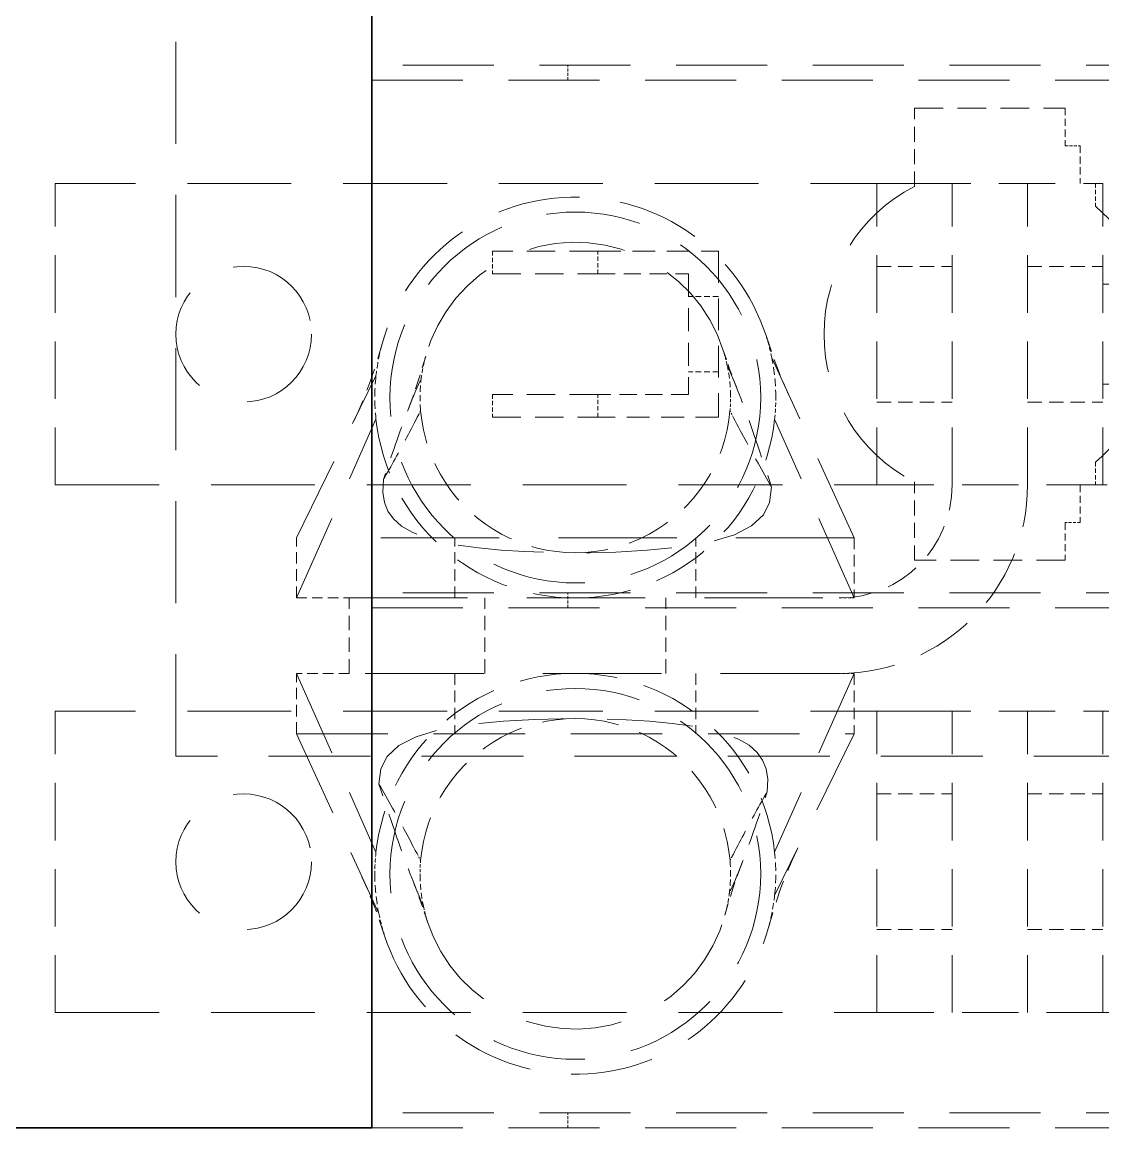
# Model space of a CAD drawing. Header units: millimetres. Extents: x -116965 to 323937, y 291661 to 566926.
# Drawn here: x -25015.5 to -24943.8, y 326404.8 to 326478.2 of the extents above; entities that cross this region are included whole.
import ezdxf

# ---------------------------------------------------------------- set-up
doc = ezdxf.new("R2010")
doc.units = ezdxf.units.MM
doc.linetypes.add('DASHED', pattern=[0.75, 0.5, -0.25])
doc.layers.add('Hidden Edges(Schneider)', color=7, linetype='DASHED', lineweight=18)
doc.layers.add('Sketch Geometry(Schneider)', color=7, linetype='Continuous', lineweight=35)

msp = doc.modelspace()

# ---------------------------------------------------------------- linework, layer by layer
at = {"layer": 'Hidden Edges(Schneider)', "ltscale": 13.152804}
msp.add_line((-24992.314573, 326542.814718), (-24992.314573, 326406.814718), dxfattribs=at)
at = {"layer": 'Hidden Edges(Schneider)', "ltscale": 13.539652}
for p, q in [((-25005.316273, 326429.464712), (-25005.316273, 326485.464712)), ((-24921.316273, 326429.464712), (-25005.316273, 326429.464712))]:
    msp.add_line(p, q, dxfattribs=at)
at = {"layer": 'Hidden Edges(Schneider)', "ltscale": 12.088975}
for p, q in [((-24929.814573, 326475.314718), (-24992.314573, 326475.314718)), ((-24992.314573, 326474.314718), (-24929.814573, 326474.314718)), ((-24929.814573, 326440.314718), (-24992.314573, 326440.314718)), ((-24992.314573, 326439.314718), (-24929.814573, 326439.314718)), ((-24929.814573, 326405.814718), (-24992.314573, 326405.814718)), ((-24992.314573, 326404.814718), (-24929.814573, 326404.814718))]:
    msp.add_line(p, q, dxfattribs=at)
at = {"layer": 'Hidden Edges(Schneider)', "ltscale": 0.380655}
for p, q in [((-24979.314573, 326474.314718), (-24979.314573, 326475.314718)), ((-24946.316273, 326469.964712), (-24945.316273, 326469.964712)), ((-24945.316273, 326444.964712), (-24946.316273, 326444.964712)), ((-24979.314573, 326439.314718), (-24979.314573, 326440.314718)), ((-24979.314573, 326404.814718), (-24979.314573, 326405.814718))]:
    msp.add_line(p, q, dxfattribs=at)
at = {"layer": 'Hidden Edges(Schneider)', "ltscale": 1.980604}
for p, q in [((-24956.316273, 326467.262671), (-24956.316273, 326472.464712)), ((-24956.316273, 326442.464712), (-24956.316273, 326447.666753))]:
    msp.add_line(p, q, dxfattribs=at)
at = {"layer": 'Hidden Edges(Schneider)', "ltscale": 3.807451}
for p, q in [((-24956.316273, 326472.464712), (-24946.316273, 326472.464712)), ((-24946.316273, 326442.464712), (-24956.316273, 326442.464712))]:
    msp.add_line(p, q, dxfattribs=at)
at = {"layer": 'Hidden Edges(Schneider)', "ltscale": 0.951788}
for p, q in [((-24946.316273, 326472.464712), (-24946.316273, 326469.964712)), ((-24945.316273, 326469.964712), (-24945.316273, 326467.464712)), ((-24945.316273, 326447.464712), (-24945.316273, 326444.964712)), ((-24946.316273, 326444.964712), (-24946.316273, 326442.464712))]:
    msp.add_line(p, q, dxfattribs=at)
at = {"layer": 'Hidden Edges(Schneider)', "ltscale": 7.615002}
for p, q in [((-25013.316273, 326447.464712), (-25013.316273, 326467.464712)), ((-24958.816273, 326447.464712), (-24958.816273, 326467.464712)), ((-24953.816273, 326447.464712), (-24953.816273, 326467.464712)), ((-24948.816273, 326447.464712), (-24948.816273, 326467.464712)), ((-24943.816273, 326447.464712), (-24943.816273, 326467.464712)), ((-25013.316273, 326412.464712), (-25013.316273, 326432.464712)), ((-24958.816273, 326412.464712), (-24958.816273, 326432.464712)), ((-24953.816273, 326412.464712), (-24953.816273, 326432.464712)), ((-24948.816273, 326412.464712), (-24948.816273, 326432.464712)), ((-24943.816273, 326412.464712), (-24943.816273, 326432.464712))]:
    msp.add_line(p, q, dxfattribs=at)
at = {"layer": 'Hidden Edges(Schneider)', "ltscale": 13.781431}
for p, q in [((-24956.316273, 326467.464712), (-25013.316273, 326467.464712)), ((-25013.316273, 326447.464712), (-24956.316273, 326447.464712)), ((-24956.316273, 326432.464712), (-25013.316273, 326432.464712)), ((-25013.316273, 326412.464712), (-24956.316273, 326412.464712))]:
    msp.add_line(p, q, dxfattribs=at)
at = {"layer": 'Hidden Edges(Schneider)', "ltscale": 7.476009}
for p, q in [((-24956.316273, 326467.464712), (-24943.816273, 326467.464712)), ((-24943.816273, 326447.464712), (-24956.316273, 326447.464712)), ((-24956.316273, 326432.464712), (-24943.816273, 326432.464712)), ((-24943.816273, 326412.464712), (-24956.316273, 326412.464712))]:
    msp.add_line(p, q, dxfattribs=at)
at = {"layer": 'Hidden Edges(Schneider)', "ltscale": 0.576637}
for p, q in [((-24944.316273, 326467.464712), (-24944.316273, 326465.949994)), ((-24944.316273, 326448.979431), (-24944.316273, 326447.464712))]:
    msp.add_line(p, q, dxfattribs=at)
at = {"layer": 'Hidden Edges(Schneider)', "ltscale": 0.571033}
for p, q in [((-24984.316273, 326462.964712), (-24984.316273, 326461.464712)), ((-24977.316273, 326461.464712), (-24977.316273, 326462.964712)), ((-24984.316273, 326453.464712), (-24984.316273, 326451.964712)), ((-24977.316273, 326451.964712), (-24977.316273, 326453.464712))]:
    msp.add_line(p, q, dxfattribs=at)
at = {"layer": 'Hidden Edges(Schneider)', "ltscale": 3.769183}
for p, q in [((-24977.316273, 326462.964712), (-24984.316273, 326462.964712)), ((-24984.316273, 326461.464712), (-24977.316273, 326461.464712)), ((-24977.316273, 326453.464712), (-24984.316273, 326453.464712)), ((-24984.316273, 326451.964712), (-24977.316273, 326451.964712))]:
    msp.add_line(p, q, dxfattribs=at)
at = {"layer": 'Hidden Edges(Schneider)', "ltscale": 3.045941}
for p, q in [((-24977.316273, 326462.964712), (-24969.316273, 326462.964712)), ((-24971.316273, 326461.464712), (-24971.316273, 326453.464712)), ((-24969.316273, 326451.964712), (-24977.316273, 326451.964712))]:
    msp.add_line(p, q, dxfattribs=at)
at = {"layer": 'Hidden Edges(Schneider)', "ltscale": 4.188206}
msp.add_line((-24969.316273, 326462.964712), (-24969.316273, 326451.964712), dxfattribs=at)
at = {"layer": 'Hidden Edges(Schneider)', "ltscale": 1.903676}
for p, q in [((-24958.816273, 326461.964712), (-24953.816273, 326461.964712)), ((-24948.816273, 326461.964712), (-24943.816273, 326461.964712)), ((-24958.816273, 326452.964712), (-24953.816273, 326452.964712)), ((-24948.816273, 326452.964712), (-24943.816273, 326452.964712)), ((-24993.816273, 326434.964712), (-24993.816273, 326439.964712)), ((-24984.816273, 326434.964712), (-24984.816273, 326439.964712)), ((-24972.816273, 326434.964712), (-24972.816273, 326439.964712)), ((-24958.816273, 326426.964712), (-24953.816273, 326426.964712)), ((-24948.816273, 326426.964712), (-24943.816273, 326426.964712)), ((-24958.816273, 326417.964712), (-24953.816273, 326417.964712)), ((-24948.816273, 326417.964712), (-24943.816273, 326417.964712))]:
    msp.add_line(p, q, dxfattribs=at)
at = {"layer": 'Hidden Edges(Schneider)', "ltscale": 2.284431}
for p, q in [((-24977.316273, 326461.464712), (-24971.316273, 326461.464712)), ((-24971.316273, 326453.464712), (-24977.316273, 326453.464712))]:
    msp.add_line(p, q, dxfattribs=at)
at = {"layer": 'Hidden Edges(Schneider)', "ltscale": 4.949717}
for p, q in [((-24930.816273, 326460.788212), (-24943.816273, 326460.788212)), ((-24930.816273, 326454.141212), (-24943.816273, 326454.141212))]:
    msp.add_line(p, q, dxfattribs=at)
at = {"layer": 'Hidden Edges(Schneider)', "ltscale": 0.76141}
for p, q in [((-24969.316273, 326459.964712), (-24971.316273, 326459.964712)), ((-24969.316273, 326454.964712), (-24971.316273, 326454.964712)), ((-24941.816273, 326447.464712), (-24943.816273, 326447.464712))]:
    msp.add_line(p, q, dxfattribs=at)
at = {"layer": 'Hidden Edges(Schneider)', "ltscale": 11.565863}
for p, q in [((-24960.316273, 326443.964712), (-24965.778244, 326455.891462)), ((-24997.316273, 326430.964712), (-24991.854301, 326419.037963))]:
    msp.add_line(p, q, dxfattribs=at)
at = {"layer": 'Hidden Edges(Schneider)', "ltscale": 0.109035}
for p, q in [((-24968.753683, 326455.463412), (-24968.68664, 326455.305512)), ((-24988.878863, 326419.466013), (-24988.945906, 326419.623913))]:
    msp.add_line(p, q, dxfattribs=at)
at = {"layer": 'Hidden Edges(Schneider)', "ltscale": 11.26775}
for p, q in [((-24997.316273, 326443.964712), (-24992.039227, 326454.694221)), ((-24960.316273, 326430.964712), (-24965.593319, 326420.235204))]:
    msp.add_line(p, q, dxfattribs=at)
at = {"layer": 'Hidden Edges(Schneider)', "ltscale": 11.532206}
for p, q in [((-24997.316273, 326439.964712), (-24992.039227, 326451.835204)), ((-24960.316273, 326439.964712), (-24965.593319, 326451.835204)), ((-24997.316273, 326434.964713), (-24992.039227, 326423.094221)), ((-24960.316273, 326434.964713), (-24965.593319, 326423.094221))]:
    msp.add_line(p, q, dxfattribs=at)
at = {"layer": 'Hidden Edges(Schneider)', "ltscale": 1.52292}
for p, q in [((-24997.316273, 326439.964712), (-24997.316273, 326443.964712)), ((-24986.816273, 326439.964712), (-24986.816273, 326443.964712)), ((-24970.816273, 326439.964712), (-24970.816273, 326443.964712)), ((-24960.316273, 326443.964712), (-24960.316273, 326439.964712)), ((-24997.316273, 326430.964712), (-24997.316273, 326434.964712)), ((-24986.816273, 326434.964712), (-24986.816273, 326430.964712)), ((-24970.816273, 326434.964712), (-24970.816273, 326430.964712)), ((-24960.316273, 326434.964712), (-24960.316273, 326430.964712))]:
    msp.add_line(p, q, dxfattribs=at)
at = {"layer": 'Hidden Edges(Schneider)', "ltscale": 15.699083}
msp.add_line((-24960.316273, 326443.964712), (-24992.336178, 326443.964712), dxfattribs=at)
at = {"layer": 'Hidden Edges(Schneider)', "ltscale": 1.390973}
for p, q in [((-24997.316273, 326439.964712), (-24993.816273, 326439.964712)), ((-24993.816273, 326434.964712), (-24997.316273, 326434.964712))]:
    msp.add_line(p, q, dxfattribs=at)
at = {"layer": 'Hidden Edges(Schneider)', "ltscale": 15.715668}
for p, q in [((-24993.816273, 326439.964712), (-24961.316273, 326439.964712)), ((-24961.316273, 326434.964712), (-24993.816273, 326434.964712))]:
    msp.add_line(p, q, dxfattribs=at)
at = {"layer": 'Hidden Edges(Schneider)', "ltscale": 0.400046}
for p, q in [((-24961.316273, 326439.964712), (-24960.316273, 326439.964712)), ((-24960.316273, 326434.964712), (-24961.316273, 326434.964712))]:
    msp.add_line(p, q, dxfattribs=at)
at = {"layer": 'Hidden Edges(Schneider)', "ltscale": 4.485566}
for p, q in [((-24936.316273, 326432.464712), (-24943.816273, 326432.464712)), ((-24943.816273, 326412.464712), (-24936.316273, 326412.464712))]:
    msp.add_line(p, q, dxfattribs=at)
at = {"layer": 'Hidden Edges(Schneider)', "ltscale": 12.135808}
msp.add_line((-24997.316273, 326430.964712), (-24960.316273, 326430.964712), dxfattribs=at)
at = {"layer": 'Hidden Edges(Schneider)', "ltscale": 1.196077}
msp.add_line((-24992.314573, 326404.814718), (-24992.314573, 326406.814718), dxfattribs=at)
at = {"layer": 'Hidden Edges(Schneider)', "ltscale": 12.829666, "flags": 128}
for points in [[(-24969.019063, 326456.4435), (-24969.407029, 326457.454717), (-24969.900422, 326458.421999), (-24970.495296, 326459.335244), (-24971.1846, 326460.181906), (-24971.964171, 326460.954882), (-24972.822175, 326461.640916), (-24973.748971, 326462.232011), (-24974.736702, 326462.72236), (-24975.773546, 326463.105028), (-24976.843221, 326463.373969), (-24977.936036, 326463.527031), (-24979.04214, 326463.562236), (-24980.143965, 326463.478782), (-24981.228517, 326463.278257), (-24982.286259, 326462.962609), (-24983.305607, 326462.534873), (-24984.269591, 326462.002636), (-24985.169472, 326461.371923), (-24985.997409, 326460.648565), (-24986.741448, 326459.843588), (-24987.391992, 326458.969714), (-24987.945932, 326458.03329), (-24988.398217, 326457.043119), (-24988.742302, 326456.014973)], [(-24988.613482, 326418.485925), (-24988.225516, 326417.474707), (-24987.732123, 326416.507426), (-24987.137249, 326415.594181), (-24986.447946, 326414.747519), (-24985.668375, 326413.974543), (-24984.81037, 326413.288509), (-24983.883575, 326412.697413), (-24982.895843, 326412.207065), (-24981.859, 326411.824397), (-24980.789325, 326411.555456), (-24979.69651, 326411.402393), (-24978.590406, 326411.367189), (-24977.488581, 326411.450642), (-24976.404029, 326411.651168), (-24975.346286, 326411.966816), (-24974.326938, 326412.394552), (-24973.362955, 326412.926788), (-24972.463074, 326413.557501), (-24971.635136, 326414.28086), (-24970.891098, 326415.085837), (-24970.240554, 326415.95971), (-24969.686614, 326416.896135), (-24969.234329, 326417.886305), (-24968.890243, 326418.914452)]]:
    msp.add_lwpolyline(points, dxfattribs=at)
at = {"layer": 'Hidden Edges(Schneider)', "ltscale": 2.226854, "flags": 128}
for points in [[(-24966.165508, 326457.36936), (-24965.829997, 326456.374008), (-24965.470085, 326455.388978), (-24965.082543, 326454.416474), (-24964.664137, 326453.4587)], [(-24991.467038, 326417.560065), (-24991.802549, 326418.555417), (-24992.162461, 326419.540447), (-24992.550003, 326420.512951), (-24992.968409, 326421.470725)]]:
    msp.add_lwpolyline(points, dxfattribs=at)
at = {"layer": 'Hidden Edges(Schneider)', "ltscale": 2.979741, "flags": 128}
for points in [[(-24993.516507, 326451.690554), (-24993.226167, 326452.304939), (-24992.953903, 326452.928508), (-24992.458853, 326454.199857), (-24992.021849, 326455.497921), (-24991.633379, 326456.81602)], [(-24964.116039, 326423.238871), (-24964.406379, 326422.624485), (-24964.678642, 326422.000916), (-24965.173692, 326420.729567), (-24965.610697, 326419.431503), (-24965.999167, 326418.113405)]]:
    msp.add_lwpolyline(points, dxfattribs=at)
at = {"layer": 'Hidden Edges(Schneider)', "ltscale": 1.943634, "flags": 128}
for points in [[(-24989.902671, 326452.476416), (-24989.577194, 326453.352483), (-24989.276917, 326454.234911), (-24988.999425, 326455.122731), (-24988.742302, 326456.014973)], [(-24967.729875, 326422.453008), (-24968.055352, 326421.576942), (-24968.355629, 326420.694514), (-24968.633121, 326419.806694), (-24968.890243, 326418.914452)]]:
    msp.add_lwpolyline(points, dxfattribs=at)
at = {"layer": 'Hidden Edges(Schneider)', "ltscale": 0.572945, "flags": 128}
for points in [[(-24988.742302, 326456.014973), (-24988.758532, 326455.955712), (-24988.774407, 326455.89636), (-24988.789926, 326455.836918), (-24988.80509, 326455.777388), (-24988.819898, 326455.717771), (-24988.83435, 326455.658066), (-24988.848445, 326455.598275), (-24988.862185, 326455.538399), (-24988.875568, 326455.478437), (-24988.888595, 326455.418393), (-24988.901263, 326455.358265), (-24988.913575, 326455.298054), (-24988.925529, 326455.237763), (-24988.937126, 326455.177392), (-24988.948363, 326455.116941), (-24988.959242, 326455.056411), (-24988.969761, 326454.995805), (-24988.979921, 326454.935122), (-24988.98972, 326454.874364), (-24988.999159, 326454.813531), (-24989.008236, 326454.752626), (-24989.016952, 326454.691649), (-24989.025305, 326454.630601), (-24989.033297, 326454.569483)], [(-24968.890243, 326418.914452), (-24968.874014, 326418.973713), (-24968.858139, 326419.033065), (-24968.84262, 326419.092506), (-24968.827456, 326419.152037), (-24968.812648, 326419.211654), (-24968.798196, 326419.271359), (-24968.784101, 326419.33115), (-24968.770361, 326419.391026), (-24968.756978, 326419.450987), (-24968.743951, 326419.511032), (-24968.731283, 326419.57116), (-24968.718971, 326419.63137), (-24968.707016, 326419.691661), (-24968.69542, 326419.752033), (-24968.684183, 326419.812484), (-24968.673304, 326419.873013), (-24968.662785, 326419.93362), (-24968.652625, 326419.994303), (-24968.642826, 326420.055061), (-24968.633387, 326420.115893), (-24968.62431, 326420.176799), (-24968.615594, 326420.237776), (-24968.607241, 326420.298824), (-24968.599249, 326420.359942)]]:
    msp.add_lwpolyline(points, dxfattribs=at)
at = {"layer": 'Hidden Edges(Schneider)', "ltscale": 0.39526, "flags": 128}
for points in [[(-24968.753683, 326455.463412), (-24968.762817, 326455.504807), (-24968.772119, 326455.546156), (-24968.78159, 326455.587458), (-24968.791229, 326455.628712), (-24968.801036, 326455.669919), (-24968.81101, 326455.711079), (-24968.821152, 326455.752191), (-24968.831461, 326455.793254), (-24968.841937, 326455.834269), (-24968.85258, 326455.875235), (-24968.86339, 326455.916151), (-24968.874367, 326455.957019), (-24968.885511, 326455.997837), (-24968.896821, 326456.038605), (-24968.908298, 326456.079323), (-24968.919941, 326456.119991), (-24968.93175, 326456.160608), (-24968.943725, 326456.201175), (-24968.955868, 326456.241691), (-24968.968175, 326456.282156), (-24968.980648, 326456.322569), (-24968.993288, 326456.362931), (-24969.006093, 326456.403242), (-24969.019063, 326456.4435)], [(-24988.878863, 326419.466013), (-24988.869729, 326419.424618), (-24988.860427, 326419.383269), (-24988.850956, 326419.341967), (-24988.841316, 326419.300712), (-24988.83151, 326419.259505), (-24988.821536, 326419.218346), (-24988.811394, 326419.177234), (-24988.801085, 326419.136171), (-24988.790609, 326419.095156), (-24988.779966, 326419.05419), (-24988.769155, 326419.013273), (-24988.758179, 326418.972406), (-24988.747035, 326418.931588), (-24988.735724, 326418.89082), (-24988.724248, 326418.850102), (-24988.712605, 326418.809434), (-24988.700795, 326418.768816), (-24988.68882, 326418.72825), (-24988.676678, 326418.687734), (-24988.664371, 326418.647269), (-24988.651898, 326418.606855), (-24988.639258, 326418.566493), (-24988.626453, 326418.526183), (-24988.613482, 326418.485925)]]:
    msp.add_lwpolyline(points, dxfattribs=at)
at = {"layer": 'Hidden Edges(Schneider)', "ltscale": 1.408365, "flags": 128}
for points in [[(-24969.019063, 326456.4435), (-24968.577668, 326455.146334), (-24968.094136, 326453.860126)], [(-24988.613482, 326418.485925), (-24989.054877, 326419.78309), (-24989.538409, 326421.069298)]]:
    msp.add_lwpolyline(points, dxfattribs=at)
at = {"layer": 'Hidden Edges(Schneider)', "ltscale": 0.767413, "flags": 128}
for points in [[(-24968.753683, 326455.463412), (-24968.736106, 326455.381371), (-24968.719204, 326455.299214), (-24968.702975, 326455.216947), (-24968.687422, 326455.134574), (-24968.672543, 326455.052097), (-24968.658338, 326454.969523), (-24968.644811, 326454.886854), (-24968.631956, 326454.804095), (-24968.619779, 326454.72125), (-24968.608277, 326454.638323), (-24968.59745, 326454.555319), (-24968.5873, 326454.472241), (-24968.577827, 326454.389094), (-24968.569032, 326454.305882), (-24968.560911, 326454.222609), (-24968.55347, 326454.139279), (-24968.546705, 326454.055896), (-24968.540618, 326453.972465), (-24968.535208, 326453.888989), (-24968.530478, 326453.805473), (-24968.526425, 326453.721921), (-24968.523051, 326453.638336), (-24968.520356, 326453.554724), (-24968.51834, 326453.471088)], [(-24988.878863, 326419.466013), (-24988.89644, 326419.548054), (-24988.913341, 326419.63021), (-24988.929571, 326419.712477), (-24988.945124, 326419.794851), (-24988.960002, 326419.877327), (-24988.974207, 326419.959902), (-24988.987735, 326420.042571), (-24989.00059, 326420.12533), (-24989.012767, 326420.208175), (-24989.024269, 326420.291101), (-24989.035096, 326420.374106), (-24989.045245, 326420.457183), (-24989.054719, 326420.54033), (-24989.063514, 326420.623542), (-24989.071635, 326420.706816), (-24989.079076, 326420.790146), (-24989.085841, 326420.873528), (-24989.091928, 326420.95696), (-24989.097337, 326421.040436), (-24989.102068, 326421.123952), (-24989.106121, 326421.207504), (-24989.109494, 326421.291088), (-24989.11219, 326421.3747), (-24989.114205, 326421.458336)]]:
    msp.add_lwpolyline(points, dxfattribs=at)
at = {"layer": 'Hidden Edges(Schneider)', "ltscale": 5.120606, "flags": 128}
for points in [[(-24968.68664, 326455.305512), (-24968.578999, 326455.049847), (-24968.471881, 326454.792625), (-24968.365173, 326454.533397), (-24968.258764, 326454.271717), (-24968.152977, 326454.00821), (-24968.048738, 326453.745105), (-24967.945517, 326453.481051), (-24967.842703, 326453.214453), (-24967.739695, 326452.943719), (-24967.635902, 326452.667256), (-24967.530743, 326452.383474), (-24967.423645, 326452.090779), (-24967.314045, 326451.787572), (-24967.201391, 326451.472246), (-24967.085133, 326451.143183), (-24966.964734, 326450.798757), (-24966.83966, 326450.437332), (-24966.709379, 326450.057272), (-24966.573358, 326449.656939), (-24966.431067, 326449.234698), (-24966.281957, 326448.788924), (-24966.125472, 326448.318003), (-24965.961071, 326447.820458), (-24965.792774, 326447.30883)], [(-24988.945906, 326419.623913), (-24989.053547, 326419.879577), (-24989.160665, 326420.1368), (-24989.267373, 326420.396027), (-24989.373781, 326420.657707), (-24989.479569, 326420.921214), (-24989.583808, 326421.184319), (-24989.687029, 326421.448374), (-24989.789843, 326421.714972), (-24989.892851, 326421.985706), (-24989.996644, 326422.262169), (-24990.101803, 326422.545951), (-24990.208901, 326422.838646), (-24990.318501, 326423.141852), (-24990.431155, 326423.457178), (-24990.547412, 326423.786241), (-24990.667811, 326424.130668), (-24990.792886, 326424.492093), (-24990.923167, 326424.872152), (-24991.059187, 326425.272486), (-24991.201479, 326425.694726), (-24991.350588, 326426.140501), (-24991.507073, 326426.611422), (-24991.671475, 326427.108967), (-24991.839772, 326427.620594)]]:
    msp.add_lwpolyline(points, dxfattribs=at)
at = {"layer": 'Hidden Edges(Schneider)', "ltscale": 0.141064, "flags": 128}
for points in [[(-24989.033297, 326454.569483), (-24989.036802, 326454.561534), (-24989.040305, 326454.553583), (-24989.043808, 326454.545631), (-24989.04731, 326454.537678), (-24989.050811, 326454.529723), (-24989.054311, 326454.521767), (-24989.057811, 326454.513809), (-24989.06131, 326454.505851), (-24989.064809, 326454.49789), (-24989.068305, 326454.489928), (-24989.071802, 326454.481965), (-24989.075297, 326454.474001), (-24989.078792, 326454.466035), (-24989.082286, 326454.458068), (-24989.085779, 326454.4501), (-24989.08927, 326454.44213), (-24989.092762, 326454.434159), (-24989.096251, 326454.426187), (-24989.099741, 326454.418213), (-24989.10323, 326454.410239), (-24989.106717, 326454.402262), (-24989.110204, 326454.394285), (-24989.113689, 326454.386305), (-24989.117175, 326454.378323)], [(-24968.599249, 326420.359942), (-24968.595744, 326420.367891), (-24968.59224, 326420.375841), (-24968.588738, 326420.383793), (-24968.585236, 326420.391747), (-24968.581735, 326420.399701), (-24968.578235, 326420.407658), (-24968.574735, 326420.415615), (-24968.571236, 326420.423574), (-24968.567737, 326420.431534), (-24968.564241, 326420.439496), (-24968.560744, 326420.447459), (-24968.557249, 326420.455424), (-24968.553754, 326420.463389), (-24968.55026, 326420.471356), (-24968.546767, 326420.479325), (-24968.543275, 326420.487294), (-24968.539784, 326420.495265), (-24968.536294, 326420.503238), (-24968.532805, 326420.511211), (-24968.529316, 326420.519186), (-24968.525829, 326420.527162), (-24968.522342, 326420.53514), (-24968.518856, 326420.543119), (-24968.515371, 326420.551101)]]:
    msp.add_lwpolyline(points, dxfattribs=at)
at = {"layer": 'Hidden Edges(Schneider)', "ltscale": 0.835879, "flags": 128}
for points in [[(-24989.078679, 326452.385499), (-24989.086039, 326452.476105), (-24989.0926, 326452.566788), (-24989.098361, 326452.657544), (-24989.103323, 326452.748366), (-24989.107482, 326452.83925), (-24989.110839, 326452.930189), (-24989.113394, 326453.02118), (-24989.115145, 326453.112216), (-24989.11609, 326453.203292), (-24989.116231, 326453.294403), (-24989.115564, 326453.385543), (-24989.114091, 326453.476708), (-24989.111811, 326453.567892), (-24989.108721, 326453.659089), (-24989.10482, 326453.750295), (-24989.10011, 326453.841503), (-24989.094588, 326453.932709), (-24989.088255, 326454.023908), (-24989.081111, 326454.115072), (-24989.073158, 326454.206151), (-24989.0644, 326454.297136), (-24989.054836, 326454.388023), (-24989.044468, 326454.478807), (-24989.033297, 326454.569483)], [(-24968.553867, 326422.543926), (-24968.546507, 326422.45332), (-24968.539946, 326422.362636), (-24968.534184, 326422.271881), (-24968.529223, 326422.181059), (-24968.525064, 326422.090175), (-24968.521707, 326421.999235), (-24968.519152, 326421.908245), (-24968.517401, 326421.817209), (-24968.516456, 326421.726133), (-24968.516315, 326421.635022), (-24968.516981, 326421.543881), (-24968.518455, 326421.452716), (-24968.520735, 326421.361533), (-24968.523825, 326421.270336), (-24968.527726, 326421.17913), (-24968.532436, 326421.087922), (-24968.537957, 326420.996715), (-24968.544291, 326420.905517), (-24968.551435, 326420.814352), (-24968.559388, 326420.723274), (-24968.568146, 326420.632289), (-24968.57771, 326420.541402), (-24968.588078, 326420.450618), (-24968.599249, 326420.359942)]]:
    msp.add_lwpolyline(points, dxfattribs=at)
at = {"layer": 'Hidden Edges(Schneider)', "ltscale": 4.387158, "flags": 128}
for points in [[(-24989.117175, 326454.378323), (-24989.227106, 326454.124813), (-24989.333262, 326453.876584), (-24989.436049, 326453.632786), (-24989.535875, 326453.392521), (-24989.633144, 326453.154878), (-24989.728254, 326452.918929), (-24989.821593, 326452.683743), (-24989.913548, 326452.448384), (-24990.004502, 326452.211929), (-24990.094834, 326451.973466), (-24990.184925, 326451.732101), (-24990.275159, 326451.486957), (-24990.365916, 326451.237167), (-24990.457581, 326450.981867), (-24990.55054, 326450.720188), (-24990.645176, 326450.451251), (-24990.741874, 326450.174166), (-24990.841019, 326449.888031), (-24990.942994, 326449.591935), (-24991.048193, 326449.28495), (-24991.160278, 326448.95655), (-24991.2816, 326448.599991), (-24991.411279, 326448.218093), (-24991.54847, 326447.813719)], [(-24968.515371, 326420.551101), (-24968.40544, 326420.804611), (-24968.299284, 326421.05284), (-24968.196497, 326421.296639), (-24968.096671, 326421.536903), (-24967.999402, 326421.774547), (-24967.904292, 326422.010495), (-24967.810952, 326422.245682), (-24967.718998, 326422.48104), (-24967.628044, 326422.717495), (-24967.537712, 326422.955958), (-24967.44762, 326423.197323), (-24967.357387, 326423.442467), (-24967.26663, 326423.692257), (-24967.174965, 326423.947558), (-24967.082005, 326424.209237), (-24966.98737, 326424.478174), (-24966.890672, 326424.755259), (-24966.791527, 326425.041394), (-24966.689552, 326425.33749), (-24966.584353, 326425.644475), (-24966.472268, 326425.972875), (-24966.350946, 326426.329434), (-24966.221267, 326426.711332), (-24966.084076, 326427.115706)]]:
    msp.add_lwpolyline(points, dxfattribs=at)
at = {"layer": 'Hidden Edges(Schneider)', "ltscale": 0.416004, "flags": 128}
for points in [[(-24968.51834, 326453.471088), (-24968.517532, 326453.425771), (-24968.516923, 326453.380448), (-24968.516514, 326453.335121), (-24968.516303, 326453.289791), (-24968.516292, 326453.244457), (-24968.516482, 326453.19912), (-24968.51687, 326453.153782), (-24968.517458, 326453.108443), (-24968.518246, 326453.063103), (-24968.519233, 326453.017763), (-24968.52042, 326452.972424), (-24968.521808, 326452.927087), (-24968.523395, 326452.881751), (-24968.525182, 326452.836419), (-24968.527168, 326452.79109), (-24968.529354, 326452.745764), (-24968.531741, 326452.700444), (-24968.534327, 326452.655129), (-24968.537113, 326452.60982), (-24968.5401, 326452.564518), (-24968.543287, 326452.519223), (-24968.546674, 326452.473936), (-24968.550261, 326452.428658), (-24968.554047, 326452.383389)], [(-24989.114205, 326421.458336), (-24989.115014, 326421.503654), (-24989.115623, 326421.548976), (-24989.116032, 326421.594303), (-24989.116243, 326421.639634), (-24989.116254, 326421.684968), (-24989.116064, 326421.730304), (-24989.115675, 326421.775642), (-24989.115088, 326421.820982), (-24989.1143, 326421.866322), (-24989.113313, 326421.911662), (-24989.112125, 326421.957), (-24989.110738, 326422.002338), (-24989.109151, 326422.047673), (-24989.107364, 326422.093006), (-24989.105378, 326422.138335), (-24989.103192, 326422.18366), (-24989.100805, 326422.228981), (-24989.098218, 326422.274296), (-24989.095432, 326422.319605), (-24989.092446, 326422.364907), (-24989.089259, 326422.410202), (-24989.085872, 326422.455489), (-24989.082285, 326422.500767), (-24989.078499, 326422.546036)]]:
    msp.add_lwpolyline(points, dxfattribs=at)
at = {"layer": 'Hidden Edges(Schneider)', "ltscale": 0.203877, "flags": 128}
for points in [[(-24989.078679, 326452.385499), (-24989.083885, 326452.375316), (-24989.08909, 326452.365135), (-24989.094296, 326452.354956), (-24989.099502, 326452.34478), (-24989.104708, 326452.334606), (-24989.109913, 326452.324435), (-24989.115119, 326452.314265), (-24989.120323, 326452.304099), (-24989.125528, 326452.293935), (-24989.130733, 326452.283773), (-24989.135937, 326452.273613), (-24989.141142, 326452.263456), (-24989.146347, 326452.253302), (-24989.15155, 326452.243149), (-24989.156755, 326452.232999), (-24989.161958, 326452.222852), (-24989.167162, 326452.212707), (-24989.172365, 326452.202564), (-24989.177569, 326452.192424), (-24989.182772, 326452.182286), (-24989.187976, 326452.172151), (-24989.193179, 326452.162018), (-24989.198382, 326452.151888), (-24989.203585, 326452.14176)], [(-24968.553867, 326422.543926), (-24968.548661, 326422.554109), (-24968.543455, 326422.56429), (-24968.538249, 326422.574469), (-24968.533044, 326422.584645), (-24968.527838, 326422.594819), (-24968.522633, 326422.60499), (-24968.517427, 326422.615159), (-24968.512222, 326422.625326), (-24968.507018, 326422.63549), (-24968.501813, 326422.645652), (-24968.496608, 326422.655811), (-24968.491404, 326422.665969), (-24968.486199, 326422.676123), (-24968.480996, 326422.686275), (-24968.475791, 326422.696425), (-24968.470587, 326422.706573), (-24968.465384, 326422.716718), (-24968.46018, 326422.72686), (-24968.454977, 326422.737), (-24968.449773, 326422.747138), (-24968.44457, 326422.757274), (-24968.439366, 326422.767406), (-24968.434164, 326422.777537), (-24968.428961, 326422.787665)]]:
    msp.add_lwpolyline(points, dxfattribs=at)
at = {"layer": 'Hidden Edges(Schneider)', "ltscale": 5.827381, "flags": 128}
for points in [[(-24978.816273, 326442.964713), (-24979.454813, 326442.984524), (-24980.090069, 326443.043779), (-24980.720168, 326443.142202), (-24981.343303, 326443.279517), (-24981.957298, 326443.455331), (-24982.558444, 326443.668558), (-24983.144776, 326443.918371), (-24983.714626, 326444.20402), (-24984.266318, 326444.524746), (-24984.796685, 326444.878733), (-24985.303152, 326445.264066), (-24985.784378, 326445.679502), (-24986.239023, 326446.123795), (-24986.665746, 326446.595699), (-24987.063208, 326447.09397), (-24987.429546, 326447.616568), (-24987.762646, 326448.160557), (-24988.061537, 326448.724328), (-24988.324994, 326449.305645), (-24988.551522, 326449.900953), (-24988.740611, 326450.508366), (-24988.891804, 326451.12611), (-24989.004645, 326451.752412), (-24989.078679, 326452.385499)], [(-24978.816273, 326431.964712), (-24978.177732, 326431.944901), (-24977.542477, 326431.885645), (-24976.912377, 326431.787223), (-24976.289243, 326431.649908), (-24975.675248, 326431.474094), (-24975.074102, 326431.260866), (-24974.48777, 326431.011053), (-24973.91792, 326430.725405), (-24973.366228, 326430.404679), (-24972.835861, 326430.050692), (-24972.329394, 326429.665359), (-24971.848168, 326429.249923), (-24971.393523, 326428.80563), (-24970.9668, 326428.333726), (-24970.569338, 326427.835455), (-24970.203, 326427.312857), (-24969.869899, 326426.768868), (-24969.571009, 326426.205097), (-24969.307552, 326425.62378), (-24969.081024, 326425.028472), (-24968.891935, 326424.421059), (-24968.740742, 326423.803315), (-24968.627901, 326423.177013), (-24968.553867, 326422.543926)]]:
    msp.add_lwpolyline(points, dxfattribs=at)
at = {"layer": 'Hidden Edges(Schneider)', "ltscale": 5.826575, "flags": 128}
for points in [[(-24968.554047, 326452.383389), (-24968.628199, 326451.750408), (-24968.741144, 326451.124217), (-24968.892429, 326450.506586), (-24969.081598, 326449.899289), (-24969.308196, 326449.304098), (-24969.571709, 326448.722901), (-24969.870643, 326448.159254), (-24970.203774, 326447.615388), (-24970.570131, 326447.09291), (-24970.967598, 326446.594759), (-24971.394316, 326446.122971), (-24971.848945, 326445.678789), (-24972.330145, 326445.263457), (-24972.836578, 326444.878221), (-24973.366903, 326444.524325), (-24973.918541, 326444.203684), (-24974.48833, 326443.918112), (-24975.074595, 326443.668366), (-24975.675668, 326443.455196), (-24976.289585, 326443.279431), (-24976.912637, 326443.142153), (-24977.542652, 326443.043758), (-24978.17782, 326442.984518), (-24978.816273, 326442.964713)], [(-24989.078499, 326422.546036), (-24989.004347, 326423.179016), (-24988.891402, 326423.805208), (-24988.740117, 326424.422839), (-24988.550948, 326425.030136), (-24988.32435, 326425.625327), (-24988.060836, 326426.206524), (-24987.761903, 326426.77017), (-24987.428772, 326427.314037), (-24987.062415, 326427.836515), (-24986.664948, 326428.334665), (-24986.23823, 326428.806454), (-24985.783601, 326429.250636), (-24985.3024, 326429.665968), (-24984.795968, 326430.051203), (-24984.265643, 326430.405099), (-24983.714005, 326430.725741), (-24983.144216, 326431.011313), (-24982.557951, 326431.261059), (-24981.956878, 326431.474228), (-24981.342961, 326431.649994), (-24980.719908, 326431.787271), (-24980.089894, 326431.885667), (-24979.454725, 326431.944907), (-24978.816273, 326431.964712)]]:
    msp.add_lwpolyline(points, dxfattribs=at)
at = {"layer": 'Hidden Edges(Schneider)', "ltscale": 0.203533, "flags": 128}
for points in [[(-24968.428961, 326452.14176), (-24968.434173, 326452.151806), (-24968.439384, 326452.161854), (-24968.444596, 326452.171904), (-24968.449807, 326452.181956), (-24968.455019, 326452.19201), (-24968.46023, 326452.202066), (-24968.465442, 326452.212124), (-24968.470654, 326452.222183), (-24968.475866, 326452.232244), (-24968.481078, 326452.242308), (-24968.48629, 326452.252373), (-24968.491501, 326452.26244), (-24968.496713, 326452.272509), (-24968.501925, 326452.282579), (-24968.507138, 326452.292652), (-24968.51235, 326452.302726), (-24968.517562, 326452.312802), (-24968.522774, 326452.322881), (-24968.527987, 326452.332961), (-24968.533198, 326452.343043), (-24968.53841, 326452.353126), (-24968.543623, 326452.363212), (-24968.548835, 326452.373299), (-24968.554047, 326452.383389)], [(-24989.203585, 326422.787665), (-24989.198373, 326422.777619), (-24989.193161, 326422.76757), (-24989.18795, 326422.75752), (-24989.182739, 326422.747468), (-24989.177527, 326422.737414), (-24989.172315, 326422.727359), (-24989.167103, 326422.717301), (-24989.161892, 326422.707242), (-24989.15668, 326422.69718), (-24989.151468, 326422.687117), (-24989.146256, 326422.677052), (-24989.141044, 326422.666985), (-24989.135832, 326422.656916), (-24989.130621, 326422.646845), (-24989.125408, 326422.636773), (-24989.120196, 326422.626698), (-24989.114984, 326422.616622), (-24989.109772, 326422.606544), (-24989.104559, 326422.596464), (-24989.099347, 326422.586382), (-24989.094135, 326422.576298), (-24989.088922, 326422.566213), (-24989.083711, 326422.556125), (-24989.078499, 326422.546036)]]:
    msp.add_lwpolyline(points, dxfattribs=at)
at = {"layer": 'Hidden Edges(Schneider)', "ltscale": 3.845258, "flags": 128}
for points in [[(-24989.203585, 326452.14176), (-24989.301918, 326451.950747), (-24989.400043, 326451.760929), (-24989.497993, 326451.572245), (-24989.595803, 326451.384635), (-24989.693511, 326451.198041), (-24989.791152, 326451.012402), (-24989.888762, 326450.82766), (-24989.986375, 326450.643756), (-24990.084026, 326450.46063), (-24990.18175, 326450.278222), (-24990.279581, 326450.096474), (-24990.377555, 326449.915323), (-24990.475706, 326449.734708), (-24990.574065, 326449.554567), (-24990.672671, 326449.374835), (-24990.77115, 326449.196179), (-24990.869143, 326449.019236), (-24990.96673, 326448.843828), (-24991.063999, 326448.669777), (-24991.16103, 326448.496908), (-24991.257909, 326448.325042), (-24991.354719, 326448.154006), (-24991.451546, 326447.983623), (-24991.54847, 326447.813719)], [(-24968.428961, 326422.787665), (-24968.330627, 326422.978678), (-24968.232503, 326423.168496), (-24968.134553, 326423.35718), (-24968.036743, 326423.544789), (-24967.939034, 326423.731384), (-24967.841394, 326423.917022), (-24967.743784, 326424.101764), (-24967.646171, 326424.285669), (-24967.54852, 326424.468795), (-24967.450796, 326424.651202), (-24967.352965, 326424.832951), (-24967.254991, 326425.014102), (-24967.15684, 326425.194717), (-24967.058481, 326425.374858), (-24966.959874, 326425.55459), (-24966.861395, 326425.733246), (-24966.763403, 326425.910188), (-24966.665816, 326426.085597), (-24966.568547, 326426.259647), (-24966.471516, 326426.432517), (-24966.374637, 326426.604382), (-24966.277827, 326426.775418), (-24966.181, 326426.945801), (-24966.084076, 326427.115706)]]:
    msp.add_lwpolyline(points, dxfattribs=at)
at = {"layer": 'Hidden Edges(Schneider)', "ltscale": 4.323126, "flags": 128}
for points in [[(-24965.792774, 326447.30883), (-24965.909311, 326447.512579), (-24966.024367, 326447.714473), (-24966.138043, 326447.9147), (-24966.250468, 326448.113493), (-24966.361769, 326448.311085), (-24966.472073, 326448.507706), (-24966.581508, 326448.703583), (-24966.690195, 326448.898944), (-24966.798263, 326449.094016), (-24966.905836, 326449.289024), (-24967.013034, 326449.484195), (-24967.119984, 326449.679758), (-24967.226809, 326449.875939), (-24967.333632, 326450.072971), (-24967.440577, 326450.271082), (-24967.547767, 326450.470507), (-24967.655326, 326450.67148), (-24967.763378, 326450.874237), (-24967.872046, 326451.079018), (-24967.981453, 326451.286063), (-24968.091725, 326451.495614), (-24968.202984, 326451.707917), (-24968.315357, 326451.923218), (-24968.428961, 326452.14176)], [(-24991.839772, 326427.620594), (-24991.723234, 326427.416845), (-24991.608178, 326427.214951), (-24991.494503, 326427.014725), (-24991.382078, 326426.815932), (-24991.270777, 326426.61834), (-24991.160472, 326426.421719), (-24991.051038, 326426.225842), (-24990.94235, 326426.03048), (-24990.834282, 326425.835409), (-24990.72671, 326425.640401), (-24990.619511, 326425.44523), (-24990.512561, 326425.249667), (-24990.405737, 326425.053485), (-24990.298913, 326424.856454), (-24990.191968, 326424.658343), (-24990.084779, 326424.458918), (-24989.97722, 326424.257945), (-24989.869167, 326424.055187), (-24989.7605, 326423.850406), (-24989.651093, 326423.643362), (-24989.540821, 326423.43381), (-24989.429562, 326423.221508), (-24989.317189, 326423.006207), (-24989.203585, 326422.787665)]]:
    msp.add_lwpolyline(points, dxfattribs=at)
at = {"layer": 'Hidden Edges(Schneider)', "ltscale": 11.377516, "flags": 128}
for points in [[(-24965.792774, 326447.30883), (-24965.92511, 326446.307323), (-24966.336765, 326445.482425), (-24967.117421, 326444.748332), (-24968.259048, 326444.164588), (-24969.831461, 326443.697888), (-24971.863054, 326443.346061), (-24974.056675, 326443.127635), (-24976.136222, 326443.013931), (-24977.844885, 326442.971015), (-24979.205358, 326442.965887), (-24980.668587, 326442.988219), (-24982.198571, 326443.04439), (-24983.740652, 326443.141011), (-24985.240168, 326443.284695), (-24986.640477, 326443.481673), (-24987.840193, 326443.723932), (-24988.825992, 326444.00494), (-24989.648429, 326444.335097), (-24990.343089, 326444.738196), (-24990.879753, 326445.209511), (-24991.244617, 326445.721996), (-24991.473915, 326446.295331), (-24991.581955, 326446.992433), (-24991.54847, 326447.813719)], [(-24991.839772, 326427.620594), (-24991.707436, 326428.622101), (-24991.295781, 326429.447), (-24990.515124, 326430.181093), (-24989.373498, 326430.764837), (-24987.801085, 326431.231537), (-24985.769492, 326431.583363), (-24983.57587, 326431.80179), (-24981.496323, 326431.915494), (-24979.787661, 326431.958409), (-24978.427188, 326431.963538), (-24976.963959, 326431.941205), (-24975.433975, 326431.885035), (-24973.891894, 326431.788413), (-24972.392378, 326431.64473), (-24970.992069, 326431.447751), (-24969.792353, 326431.205493), (-24968.806554, 326430.924485), (-24967.984117, 326430.594327), (-24967.289457, 326430.191229), (-24966.752792, 326429.719914), (-24966.387928, 326429.207429), (-24966.158631, 326428.634094), (-24966.050591, 326427.936991), (-24966.084076, 326427.115706)]]:
    msp.add_lwpolyline(points, dxfattribs=at)
at = {"layer": 'Hidden Edges(Schneider)', "ltscale": 12.456992}
for centre in [(-24978.816273, 326453.264712), (-24978.816273, 326421.664712)]:
    msp.add_circle(centre, 12.3, dxfattribs=at)
at = {"layer": 'Hidden Edges(Schneider)', "ltscale": 13.672309}
for centre in [(-25000.816273, 326457.464712), (-25000.816273, 326422.464712)]:
    msp.add_circle(centre, 4.5, dxfattribs=at)
at = {"layer": 'Hidden Edges(Schneider)', "ltscale": 11.690792}
msp.add_arc((-24951.316273, 326457.464712), 11, 117.03569177, 242.96430819, dxfattribs=at)
at = {"layer": 'Hidden Edges(Schneider)', "ltscale": 10.965665}
for centre, start, end in [((-24978.816273, 326453.264712), 17.97609297, 164.51324522), ((-24978.816273, 326421.664712), 197.97609297, 344.51324522)]:
    msp.add_arc(centre, 13.3, start, end, dxfattribs=at)
at = {"layer": 'Hidden Edges(Schneider)', "ltscale": 7.379874}
msp.add_arc((-24951.316273, 326457.464712), 11, 309.52119634, 50.47880362, dxfattribs=at)
at = {"layer": 'Hidden Edges(Schneider)', "ltscale": 0.581936}
for centre, start, end in [((-24978.816273, 326453.264712), 11.39080051, 17.97609297), ((-24978.816273, 326421.664712), 191.39080051, 197.97609297)]:
    msp.add_arc(centre, 13.3, start, end, dxfattribs=at)
at = {"layer": 'Hidden Edges(Schneider)', "ltscale": 0.823339}
for centre, start, end in [((-24978.816273, 326453.264712), 164.51324522, 173.82982491), ((-24978.816273, 326421.664712), 344.51324522, 353.82982491)]:
    msp.add_arc(centre, 13.3, start, end, dxfattribs=at)
at = {"layer": 'Hidden Edges(Schneider)', "ltscale": 1.006667}
for centre, start, end in [((-24978.816273, 326453.264712), 0, 11.39080051), ((-24978.816273, 326421.664712), 180, 191.39080051)]:
    msp.add_arc(centre, 13.3, start, end, dxfattribs=at)
at = {"layer": 'Hidden Edges(Schneider)', "ltscale": 1.090592}
for centre, start, end in [((-24978.816273, 326453.264712), 173.82982491, 186.17017509), ((-24978.816273, 326421.664712), 353.82982491, 6.17017509)]:
    msp.add_arc(centre, 13.3, start, end, dxfattribs=at)
at = {"layer": 'Hidden Edges(Schneider)', "ltscale": 0.545246}
for centre, start, end in [((-24978.816273, 326453.264712), 353.82982491, 0), ((-24978.816273, 326421.664712), 173.82982491, 180)]:
    msp.add_arc(centre, 13.3, start, end, dxfattribs=at)
at = {"layer": 'Hidden Edges(Schneider)', "ltscale": 7.409134}
for centre, start, end in [((-24978.816273, 326453.264712), 186.17017509, 270), ((-24978.816273, 326453.264712), 270, 353.82982491), ((-24978.816273, 326421.664712), 90, 173.82982491), ((-24978.816273, 326421.664712), 6.17017509, 90)]:
    msp.add_arc(centre, 13.3, start, end, dxfattribs=at)
at = {"layer": 'Hidden Edges(Schneider)', "ltscale": 4.485566}
msp.add_arc((-24961.316273, 326447.464712), 7.5, 270, 0, dxfattribs=at)
at = {"layer": 'Hidden Edges(Schneider)', "ltscale": 7.476009}
msp.add_arc((-24961.316273, 326447.464712), 12.5, 270, 0, dxfattribs=at)
at = {"layer": 'Sketch Geometry(Schneider)'}
for p, q in [((-24992.314719, 326544.814008), (-24992.314719, 326404.814887)), ((-24992.314719, 326404.814887), (-25149.335708, 326404.814887))]:
    msp.add_line(p, q, dxfattribs=at)

doc.saveas('drawing.dxf')
